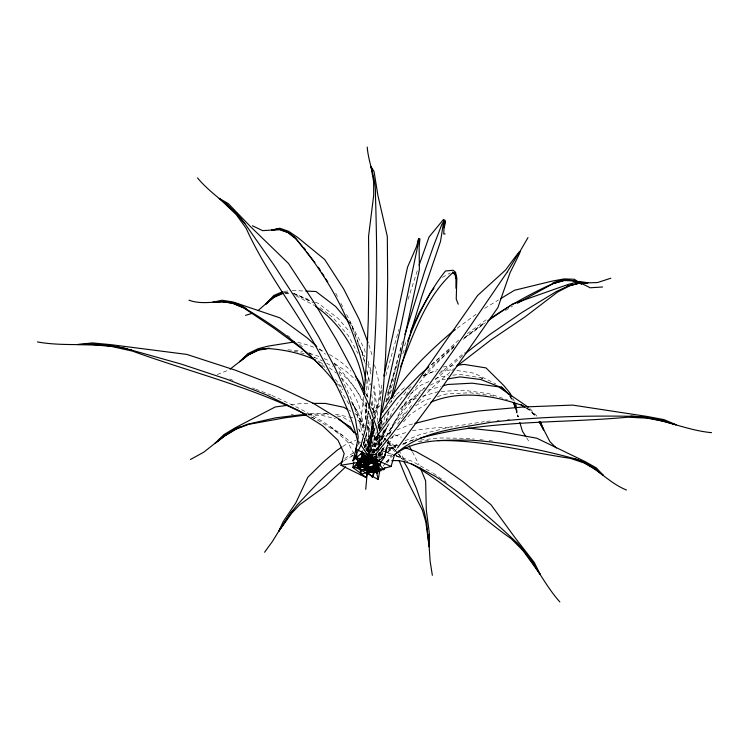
<?xml version="1.0" encoding="UTF-8"?>
<svg xmlns="http://www.w3.org/2000/svg" width="749" height="749" viewBox="0 0 749 749"><rect width="100%" height="100%" fill="white"/><g stroke="black" fill="none" stroke-linecap="round" stroke-linejoin="round"><path stroke-width="0.56" stroke-dasharray="3.75 2.81" d="M372.197 419.749L371.523 435.469L367.834 451.273M373.685 425.619L372.983 441.891L370.689 451.741M380.951 429.158L381.353 419.852M370.409 415.199L369.416 436.021L366.467 450.477M373.873 424.795L373.648 429.392L369.023 452.022M374.36 414.45L375.024 400.649L373.386 386.952M376.485 436.761L376.27 441.358L373.957 452.677M377.196 421.818L377.636 412.615L373.685 383.02M367.019 428.606L367.16 426.34M367.89 414.993L368.396 407.053M365.615 419.253L366.308 409.029L365.531 401.089M365.952 419.112L366.757 402.419M373.011 419.683L370.643 451.553M380.183 422.399L379.621 430.319M371.888 434.832L372.721 422.623M364.548 438.446L364.023 445.346M379.284 434.897L378.161 449.821M370.615 452.724L371.055 447.05M368.152 452.452L368.967 434.589L367.188 425.423M368.826 453.885L372.197 419.037M369.622 453.847L370.54 443.436M372.084 435.45L375.155 427.745M369.697 444.063L370.39 436.723M370.399 436.536L372.487 416.996M363.799 396.83L359.361 431.686M379.584 455.579L380.015 452.387M366.617 403.337L365.184 415.115L366.074 419.702M372.805 413.598L373.348 410.031L380.211 405.19M364.726 447.808L365.269 444.513L364.276 437.959M373.339 452.799C380.127 418.494 356.524 387.074 334.494 363.274M369.744 413.748L365.961 436.564L363.677 445.337M377.384 436.33L373.751 453.136M378.685 428.465L379.612 422.839M367.928 414.759L369.126 407.924M366.785 449.793L368.293 441.947A194.281 120.158 -28.5 0 0 367.965 422.605M368.995 451.694L372.084 435.731A201.078 124.362 -28.5 0 0 372.169 419.946M375.764 451.797L377.093 444.953A201.078 124.362 -28.5 0 0 377.459 435.852M358.602 444.429L359.052 442.275M381.906 385.023L374.406 418.167M388.254 411.791L385.96 421.827M364.548 447.556L366.298 439.953L365.615 434.523M373.377 422.642L366.907 450.664M378.329 427.033L379.34 422.661M378.32 427.548L379.359 423.035M384.162 429.673L380.539 445.355M387.608 443.68L388.113 441.47M372.393 453.108L376.251 436.583M377.59 449.26L380.651 436.124M378.189 455.448L378.713 453.201M372.309 452.883L376.288 435.862M373.76 453.501L377.777 436.461M379.116 430.787L381.597 420.826M366.767 450.57L374.163 420.123M373.086 453.332L377.047 436.714M376.241 451.301L380.286 434.28M378.226 455.055L378.76 452.799M380.37 446.029L384.19 430.244M364.463 447.556L366.298 439.953M371.167 453.211L376.335 431.958M373.554 452.995L377.627 436.218M379.256 429.505L381.578 420.554M374.21 452.696L378.076 436.77M379.453 431.087L382.561 419.871M381.821 455.607L383.703 447.93M386.325 402.166L401.745 345.626M374.453 418.991L381.971 389.817M378.919 428.943L381.213 419.936M385.81 401.932L387.242 396.305M386.493 421.228L389.658 408.832M391.381 402.073L391.961 399.816M368.059 452.668L373.676 430.928L375.155 427.829M377.655 449.681L379.621 442.069L388.029 424.552M378.357 455.355L378.938 453.108M380.969 445.262L383.572 435.169L389.555 422.698M363.359 445.271L366.804 432.014M387.87 443.97L388.712 440.73M367.207 451.432L370.418 439.288L375.202 428.653M378.685 447.2L382.196 433.952L384.106 429.692M378.938 447.219L380.436 441.564L387.373 426.153M380.595 455.991L382.617 448.361L379.144 455.495M385.838 375.577L398.899 329.373M387.551 395.182L402.485 341.525M369.847 452.115L372.047 444.269L376.419 436.405M377.112 450.683L380.867 437.247L386.334 427.407M378.732 455.982L379.659 452.677M382.29 426.443L385.37 415.452M377.88 426.368L378.517 424.131M387.336 400.425L395.275 375.202M388.319 399.76L392.176 387.739M365.606 448.782L368.124 440.346L374.959 428.362M378.301 455.804L378.966 453.594M379.912 456.15L380.848 452.986L385.407 445M408.046 299.31L417.661 269.593M387.645 392.963L397.916 362.741M404.488 345.926L406.538 340.673M402.756 353.706L404.394 349.502M369.781 452.293L372.646 445.028L386.531 434.261L391.699 432.117M388.797 434.991L394.264 422.108L407.259 402.943L422.885 388.787L424.983 387.757M389.854 416.931L393.197 409.488L407.316 389.836M389.901 433.708C402.971 399.432 426.977 370.549 454.446 346.712M379.116 455.579L382.617 448.361M388.787 444.532L394.48 433.512M387.345 462.994L389.808 458.229L392.57 456.178M364.941 447.228L369.744 438.315L376.073 434.57M377.983 449.634L380.043 445.805L381.625 444.335M379.696 430.497L382.973 424.599L388.525 418.841M383.479 441.976L392.373 425.966L406.932 410.873M382.505 442.631L392.935 424.355L409.609 403.177L424.992 387.364M376.71 450.402L379.556 445.655L382.43 443.717M397.588 424.103L411.697 405.172M405.949 395.388L409.806 389.78M385.454 409.216L393.525 397.981M394.199 397.045L395.547 395.172M376.597 436.676L365.849 450.308M396.811 448.838L386.072 462.47M383.142 466.037L385.332 463.359M431.667 364.688L458.828 339.934M423.316 375.923L430.984 367.356L454.081 346.581M403.439 421.884L410.33 414.253L427.679 403.205M373.096 413.008L380.267 405.424M399.732 409.347L406.866 401.951L420.713 393.749M418.391 401.97L432.126 387.851L454.371 368.405M385.885 462.423L387.458 460.991L390.669 460.822M435.216 379.752L463.313 355.063M431.377 364.735L455.074 344.933M439.148 373.994L464.352 352.676M396.436 394.414L406.183 386.138M408.205 389.077L412.643 385.314M409.853 394.573L420.985 385.117L430.207 380.988M379.771 456.122L384.115 452.752M387.87 451.404L397.71 443.773L387.589 450.055L395.856 446.629M464.296 337.893L485.783 322.164M457.208 328.202L477.89 312.942M467.273 333.708L487.908 318.494M463.154 339.344L484.781 323.399M381.091 451.553L384.443 449.119M390.107 438.549L392.982 436.601L406.997 432.229M379.387 452.714L384.181 449.484L387.411 448.473M387.448 452.265L395.79 446.638M342.686 446.563L348.107 442.987L355.953 440.431M344.812 458.491L353.397 452.845M343.941 460.598L353.313 455.401M484.64 308.363L498.562 299.918M505.5 310.461L512.456 306.238M401.998 406.632L416.837 397.85M415.526 405.78L425.086 400.125L432.913 397.869M442.434 277.373L450.252 272.889M430.226 385.183L440.702 380.024L445.29 379.294M515.78 409.188L518.149 416.884L516.782 409.291M424.168 375.521L437.959 369.351M422.998 376.11L431.48 372.309L436.105 371.738M435.338 378.685L439.438 376.85L448.37 375.755M396.867 429.973L409.272 424.823L413.701 423.709M405.04 440.74L419.683 434.663L449.597 427.099L484.35 421.659M403.093 443.633L416.987 438.689M217.238 374.509L229.203 369.866M366.907 451.31L373.77 449.072L376.541 450.346M388.497 448.136L397.12 445.44M402.41 444.578L405.715 443.539M367.31 451.076L373.77 449.072L363.302 450.14M427.857 390.192L441.049 386.4M422.333 396.268L438.811 391.53M437.379 396.586L446.32 394.011L470.044 392.729L488.919 395.36M351.159 456.066L353.172 455.523M410.33 440.627L416.959 438.951M406.876 442.631L403.589 443.427L405.855 443.155M291.052 404.834L302.343 403.308L308.111 403.337M291.118 414.787L293.393 414.478M307.895 414.703L312.417 414.094L328.568 414.178M443.258 366.973L455.972 365.4M440.73 371.167L452.293 369.744M452.836 375.202L459.54 374.378L480.736 377.758L483.929 379.106L480.736 377.758M412.39 430.544L437.247 427.642L452.05 427.81M420.264 440.122L438.558 437.978L467.161 438.305L474.098 439.045M418.279 441.704L428.447 440.524M284.105 291.408L289.638 290.781M486.588 421.303L490.08 420.994M497.064 420.367L499.396 420.152M507.541 419.421L509.863 419.215M308.12 414.366L312.417 414.094M441.049 391.409L463.369 390.192L489.799 393.88L507.485 399.882M284.208 292.775L289.732 292.737M303.626 413.251L326.929 413.523M388.488 445.224L398.281 445.299M367.946 450.327L376.653 450.392M387.139 455.214L394.021 455.261M285.182 293.439L290.462 293.571M308.448 415.03L321.892 415.367L335.318 418.644M284.433 292.887L290.144 293.084M292.288 290.528L304.684 291.033M287.906 349.811L300.386 351.009A201.078 124.362 -28.5 0 1 302.662 351.534M479.884 439.654L483.348 440.028M489.134 440.646L492.599 441.011M376.859 454.877L382.533 455.589M490.033 395.519L495.585 396.287M456.909 370.483L474.229 373.245L495.688 383.788M335.486 414.206L348.454 416.94M349.53 417.174L352.77 417.858M324.794 413.354L328.128 414.057M336.994 415.929L342.546 417.099L350.363 421.584M388.076 447.574L393.628 448.969L397.663 453.164M384.284 451.544L381.007 450.43L386.203 452.265M385.37 451.919L391.905 454.156M396.24 455.654L412.231 461.318L432.248 472.572M387.242 452.63L394.517 455.205M395.556 455.579L407.54 461.384M394.292 434.71L401.436 437.247M379.134 435.656L383.216 437.107L385.894 439.157M387.149 442.537L393.056 444.644L397.55 449.7M229.728 379.069L232.976 380.323M252.469 387.87L254.641 388.712M255.727 389.134L270.895 394.995M292.859 293.159L311.069 300.461M315.357 302.175L318.568 303.467L338.248 318.475L349.989 332.303M358.724 441.695L360.569 442.547M293.898 293.645L313.672 302.783M294.207 293.683L311.621 301.828M271.915 395.481C301.323 408.748 330.908 423.503 354.605 445.833M311.425 417.062L316.593 419.506L343.257 435.778M311.547 416.996L316.593 419.506M295.761 295.602L314.664 305.611M398.665 456.684L407.568 461.684M348.847 410.199L350.869 411.36M354.914 413.682L356.936 414.843L364.52 425.825M357.9 420.404L363.977 423.887M526.875 408.271L530.657 410.667L535.572 416.388M525.892 407.98L530.713 411.126L535.151 416.285M527.352 408.261L530.929 410.705L536.218 416.856M433.25 473.134L446.376 482.431M287.316 335.28L290.144 337.35M320.01 307.624L328.156 313.84M329.064 314.533L332.687 317.295L348.285 335.655L357.891 353.406M386.793 439.841L393.056 444.644M529.927 408.542L538.643 418.064M330.599 426.771L347.461 441.723L353.874 453.51M319.374 348.819L325.469 354.286M299.581 344.278L303.794 348.051M308.841 352.573L314.73 357.853M318.091 360.868L319.776 362.385M398.468 453.997L402.531 459.352M387.055 441.32L383.216 437.107L387.093 441.47M387.823 442.172L397.813 453.136M398.58 453.988L400.893 456.516M398.299 450.542L400.546 453.079L404.479 460.176M387.86 442.341L390.959 445.842L398.019 458.566M322.295 364.641L326.892 369.837M335.309 379.368L342.518 388.244M337.659 383.909L342.976 389.929M370.418 406.651L373.348 410.031L373.442 411.716M367.01 425.629L374.584 436.611L376.363 450.739M358.303 428.803L362.572 435M351.112 401.37L357.722 412.137L364.154 427.567M352.002 403.402L357.722 412.137M526.556 437.706L529.515 442.359M339.915 389.658L349.521 404.984M412.437 451.853L419.075 464.932M351.777 325.515L363.93 347.967L365.297 352.367M357.713 343.604L364.894 356.88M334.007 363.031L335.664 366.111M512.653 398.075L514.722 401.951M510.724 396.886L512.747 400.687M509.807 395.744L512.391 400.603M509.526 395.575L512.25 400.696M335.739 293.149L338.333 298.233M340.917 303.317L344.025 309.412M346.618 314.486L350.757 322.622L362.104 352.414L365.212 363.789M349.942 322.042L363.237 355.925M338.96 372.272L352.17 401.202L360.587 425.376L362.394 435.3M354.183 406.052L362.46 425.938L363.284 431.396M368.873 344.849L372.599 356.899M368.012 361.158L371.757 373.255M367.909 364.332L370.97 374.228M366.898 379.565L368.817 392.139M515.995 409.647L518.149 416.875M516.005 408.991L518.168 416.875M374.575 364.754L378.526 380.473L380.885 401.295M366.907 370.521L370.577 385.108M362.104 352.414L365.222 364.8M366.916 371.56L369.847 385.042M378.797 453.426L379.219 455.664M378.507 436.704L380.164 445.833M363.593 441.919L363.995 444.12M366.289 432.707L369.191 451.937M363.434 441.826L363.864 445.234M371.776 394.33L374.135 415.161M371.747 401.81L372.637 409.637M358.612 440.59L359.202 446.114M365.812 379.93L367.534 398.009M365.549 393.141A201.078 124.362 -28.5 0 1 367.59 398.253M297.662 342.302A201.078 124.362 -28.5 0 1 315.02 347.667M319.055 349.315A201.078 124.362 -28.5 0 1 324.401 351.796M329.532 354.511A201.078 124.362 -28.5 0 1 350.972 371.176M370.558 402.372A201.078 124.362 -28.5 0 1 376.054 420.451M309.374 353.303A201.078 124.362 -28.5 0 1 318.999 356.496M324.064 358.546A201.078 124.362 -28.5 0 1 329.41 361.027M334.541 363.742A201.078 124.362 -28.5 0 1 355.981 380.408M366.317 394.124A201.078 124.362 -28.5 0 1 369.088 399.226M341.366 377.814A189.984 117.499 -28.5 0 1 363.256 430.666M319.495 361.992A189.984 117.499 -28.5 0 1 322.529 363.639M329.251 367.806A189.984 117.499 -28.5 0 1 336.367 373.208M339.147 371.532A194.281 120.158 -28.5 0 1 366.589 414.768M294.188 351.178A194.281 120.158 -28.5 0 1 304.384 353.837M314.009 357.198A194.281 120.158 -28.5 0 1 322.501 360.99M326.676 363.199A194.281 120.158 -28.5 0 1 332.612 366.804M464.698 337.621A271.522 172.663 -23.3 0 1 485.539 321.883"/><path stroke-width="1.12" d="M445.103 233.95L443.754 233.997L444.279 220.852L443.492 219.438L429.046 236.984L419.103 265.202M418.672 238.585L418.036 242.451L418.588 240.944L418.635 238.519L416.556 246.458L407.559 267.14L383.919 375.989M458.238 304.188L456.244 299.066L456.834 278.019L455.514 272.196L453.098 270.239L445.477 270.998C428.812 291.895 417.408 316.368 407.681 341.095M377.084 463.659L369.023 472.338L369.294 468.874M367.216 472.656L365.746 489.294M364.042 394.583L366.795 357.179L368.302 319.299L368.892 278.647L368.555 236.356L373.723 195.124L373.611 181.595L371.036 166.737L374.06 171.549L377.852 195.161L387.317 236.506L387.664 278.797L387.064 319.449L385.557 357.329L383.179 391.362L379.986 420.592M369.126 407.924C377.945 337.509 377.599 266.307 375.464 195.48L375.436 195.161C376.213 178.477 368.442 163.404 367.225 147.057M384.518 456.909L375.82 469.857L376.99 460.223L363.087 457.218L384.518 456.909L387.589 445.046M197.521 177.916C212.491 196.126 234.456 207.099 247.423 227.256L274.256 265.483L298.196 302.353L318.812 337.125L335.533 368.845L347.892 396.605L355.541 419.627L358.256 437.276L355.972 449.044L358.434 467.751L358.865 464.549M358.434 467.751L362.31 456.693L362.769 453.257M362.31 456.693L378.872 460.916L379.153 458.781M377.309 435.759L416.36 383.095L477.656 295.434L505.612 269.968C524.122 244.792 523.982 245.054 510.06 272.645L497.87 307.596L436.573 395.257L397.522 447.921M356.599 454.1L355.709 458.407L366.448 468.687L362.572 460.972L362.928 458.781M367.132 473.237L366.364 477.665L352.891 467.442L353.828 462.002M352.891 467.442L363.218 461.581L363.789 458.257M367.731 415.892L365.353 429.542L361.027 445.159L352.948 460.794L361.683 453.014L362.254 450.823M358.031 463.809L357.011 468.041L378.226 479.491L379.986 469.614M363.967 464.361L367.675 458.538L357.75 465.578L372.684 467.769L363.967 464.361L364.398 462.124M364.604 469.483L359.745 460.026L360.55 474.613L377.562 468.668L364.604 469.483L365.006 467.367M252.432 225.767L262.627 230.645L271.812 230.055L279.808 228.22L288.665 231.329L297.681 237.442L324.72 259.529L343.622 288.833L359.155 319.327L368.068 342.724M360.55 474.613L361.524 470.203M358.294 463.968L367.871 457.686L363.742 463.818L370.493 469.651L358.294 463.968L358.79 461.759M391.231 398.58L419.365 269.677L419.159 247.02L419.936 238.8L418.56 240.906M465.138 353.65L489.79 334.531L522.025 312.436L556.395 291.501L568.613 285.893L579.267 283.075L597.44 282.57L610.847 278.216M362.366 456.253L360.438 464.661L372.44 467.039L353.472 467.676L362.366 456.253L363.153 452.986M380.089 419.384L401.052 325.59L419.15 239.259L418.588 240.944L419.019 239.858M384.808 455.869L386.587 448.117M364.042 459.006L367.628 464.876L368.386 461.59M374.594 463.079L370.849 459.717L364.286 461.871L371.513 456.291L372.038 454.025M370.98 462.199L364.08 461.843L372.15 460.317L375.539 466.337L370.98 462.199L371.504 459.989M244.811 223.623L237.433 214.663L227.49 204.617L219.317 198.382L228.342 203.644L250.597 226.704L288.459 263.414L314.168 302.624L336.451 339.746L354.68 373.76L368.339 403.702L377.056 428.718L378.301 435.562M361.982 458.257L362.497 456.122M357.011 468.041L371.935 472.479L372.44 470.4M372.899 459.54L373.545 462.648L368.452 464.399L368.995 462.161M371.935 472.479L374.285 462.91L378.226 479.491M372.328 477.197L378.563 463.622L370.886 470.372L360.344 463.481L372.328 477.197L373.695 471.627M377.505 473.153L374.884 461.553L373.245 468.687L363.106 466.889L377.505 473.153L378.582 468.771M383.956 456.562L373.723 464.895L374.285 462.723M352.948 460.794L357.02 445.168M392.542 397.588L411.641 329.457L421.565 297.11L440.515 241.468L443.38 223.352L444.747 219.934L445.543 221.339L444.241 227.63L444.709 221.788L443.932 220.412M366.364 477.665L340.982 465.26L344.184 453.566L337.996 440.281L322.604 425.778L298.439 410.471L266.176 394.789L226.713 379.172L181.174 364.061L130.354 349.783C99.954 340.907 68.206 347.573 37.45 341.928M404.947 334.438L424.842 270.81L433.634 245.756L441.741 224.7L443.754 221.133L444.513 222.49L444.176 227.612M381.484 461.318L379.874 465.391L369.201 472.245L391.072 466.44L394.386 455.186C419.786 430.694 457.77 428.587 490.689 422.305C536.378 416.847 582.422 415.611 628.402 416.247L628.851 416.285C657.585 415.714 683.369 430.076 711.55 432.66M375.82 469.857L376.447 467.751M190.415 459.512L203.719 452.218L215.132 443.211L223.839 434.673L235.27 427.773L275.229 406.969L287.663 405.293M400.546 366.804C413.645 333.848 425.507 297.812 452.284 273.142L454.896 273.984L456.169 279.564L456.272 288.384M456.244 288.421L456.394 278.787L455.074 272.964M511.904 304.862A271.522 172.663 -23.3 0 1 552.593 283.702L564.016 280.557L573.809 280.884L581.411 283.908L574.371 279.265L564.147 278.918L552.256 281.081L514.469 290.275L500.547 298.711M410.611 331.376L419.14 312.96L430.469 292.906L433.905 288.234M264.575 552.256L272.29 541.63L278.862 531.032L283.216 521.613L295.874 502.766L307.811 477.3L323.699 461.684L337.256 450.14L341.778 447.162M382.57 412.371C398.945 380.792 424.767 355.279 451.563 332.359L455.326 329.588M518.785 253.471L527.989 237.583M383.891 469.66L372.73 457.04L376.11 466.571L363.93 469.923L383.891 469.66L384.874 467.76M519.712 251.505L507.382 271.803M373.723 464.895L376.26 460.335M377.805 423.372L396.764 398.449L419.403 375.202L428.812 366.973M278.806 531.022L292.157 511.108M278.871 531.032L290.855 512.925L297.344 504.826C311.687 489.415 325.927 473.565 343.033 461.169M507.532 271.672L507.232 272.037C464.979 333.736 423.363 396.099 375.951 454.006L358.528 459.212L372.3 459.652L373.732 457.901M630.789 416.088L646.78 417.53L663.371 420.629L676.029 424.72L663.923 419.599L646.996 416.435L572.657 405.097L523.083 406.997L478.517 411.004L440.225 417.006L414.806 423.428M357.657 441.264C349.792 407.503 332.21 376.934 316.012 346.59C293.524 306.575 265.062 270.202 246.093 228.211L236.253 214.654L219.317 198.382M278.9 531.069L291.801 513.093L299.787 504.667L325.628 485.951L345.748 466.721M372.3 459.652L378.751 471.374L380.211 469.595M305.227 414.131C250.175 386.606 190.021 371.907 132.358 351.084L111.582 346.469L92.67 344.68L77.859 344.521L93.026 344.128L111.545 345.869L127.517 348.856M230.065 369.182L239.614 361.701L247.853 353.64L258.171 348.697L268.151 346.122L294.263 341.956M283.066 293.393L274.162 297.241L265.876 303.991L274.003 296.857L279.162 294.629M456.937 366.158L490.857 339.98L525.302 316.705L557.443 292.147L569.755 285.772L580.868 282.832L587.768 282.766L582.001 282.654M257.984 310.629L274.003 296.716L283.103 292.784M306.772 414.862L285.303 417.755L248.986 424.29L236.375 428.962L224.943 435.862L215.122 443.23L224.644 435.431L235.841 428.671L239.961 426.921M215.132 443.211L224.906 435.59L235.86 428.971L247.02 424.374L275.417 417.858L300.611 414.834L306.21 414.974M393.497 455.495C414.646 438.493 444.176 440.253 469.81 440.094C504.236 442.275 538.128 449.026 571.412 457.854L571.721 457.976C593.33 462.788 606.521 482.094 626.473 489.996M368.452 464.399L372 461.796M487.693 320.872L512.569 304.066L568.351 284.377L579.473 281.446L587.703 282.757M468.003 428.1L500.369 431.546L536.855 438.24L585.063 461.553L596.335 467.919L603.254 475.297L595.371 469.333L584.098 462.976L570.176 458.304C526.07 451.89 482.44 439.616 437.556 440.627M517.428 303.223L552.996 283.684L563.782 280.454M540.525 421.846L543.624 429.804L539.43 421.678M375.183 464.614L369.482 467.46L362.778 461.496L369.023 472.338M399.105 460.532L407.409 480.764L422.305 509.966L425.788 521.819L429.168 546.695L430.104 561.038L432.342 575.269M543.671 429.767L539.205 421.743M566.778 286.399L568.828 285.481M283 291.53L273.713 295.546L265.895 304M603.254 475.297L595.352 468.687L584.314 462.461L574.773 458.734M430.9 402.176C460.064 390.042 492.87 395.163 521.81 405.312L524.927 407.353M245.541 315.366L251.954 313.41M443.239 385.763L447.64 384.499L472.188 383.17L498.628 386.858L528.232 407.194M569.923 285.2L573.182 284.33M575.363 283.759L579.717 282.607M362.572 460.972L372.422 458.388L355.709 458.407M552.753 283.01C566.647 276.821 577.751 281.184 590.146 287.785L602.533 286.989M420.283 438.109C487.852 419.562 558.642 423.653 627.812 417.193L647.108 418.167L664.045 421.341L676.029 424.814M581.374 283.993L579.604 282.972M336.91 384.864C312.005 352.667 278.862 328.09 243.912 307.764L232.892 303.364L222.238 301.66L212.819 302.268L222.013 300.227L233.126 302.006L279.836 317.829L307.184 337.883L316.761 346.478M77.859 344.521L92.324 342.911L111.245 344.699L186.819 354.417L235.71 370.315L278.319 386.802L313.447 403.421L340.112 419.693L356.693 434.383M429.065 546.695L429.505 534.552L426.312 510.003L425.629 480.905L420.386 468.125M264.051 348.659L258.442 349.671L248.34 354.511L239.614 361.701L248.406 354.651L258.723 349.717L260.83 349.399M365.812 379.93C356.224 327.781 330.375 279.817 296.464 239.465L288.178 232.742L279.686 229.765L271.775 230.046L277.935 229.025M340.982 465.26L363.218 461.581M447.574 378.928L460.195 376.906L480.821 379.518L502.008 387.795L508.983 394.554M262.936 349.09L269.256 348.154M457.133 365.259L464.071 364.407L486.007 367.909L503.731 385.473L510.069 393.216L511.623 396.127M271.775 230.046L279.536 229.157L288.206 232.199L295.808 238.116M188.945 300.171C207.08 307.024 226.629 295.986 244.024 307.259M212.819 302.268L220.29 301.473M391.746 460.766C407.793 458.912 421.902 469.614 435.534 476.458C463.64 494.63 488.938 516.632 513.365 539.402L513.617 539.683C532.792 557.584 542.548 582.563 559.849 601.943M404.516 447.509L415.938 451.553L437.697 463.79L462.929 481.654L490.941 504.667L514.891 537.51L534.28 562.462L540.066 574.137L532.979 562.63L523.701 550.365L516.37 542.257M312.726 403.365L325.412 403.421L343.782 407.297L347.826 409.619M305.807 291.08L315.956 291.492L335.636 306.51L349.577 322.922M540.066 574.137L522.905 550.506L511.09 538.634C477.122 514.778 447.687 484.566 411.519 463.912M366.261 458.051L370.774 458.585M373.03 458.847L375.286 459.118L361.055 454.109L362.844 457.04M367.778 453.754L376.859 454.877M222.472 301.538L232.471 303.139L244.024 308.092L273.872 328.137L301.21 348.191L322.107 366.935M130.944 349.502L131.421 349.596M280.931 229.55L287.822 231.965M368.78 454.137L372.777 455.673M374.781 456.441L376.775 457.208M391.072 466.44L368.152 456.441L379.874 465.391M452.536 272.102L455.092 273.282L456.394 278.984M355.972 449.044L378.872 460.916M575.934 280.987L577.769 281.98M244.296 307.362L246.29 308.569M521.182 404.675L524.028 406.473M338.679 419.468L350.476 426.996L354.024 432.866M295.995 238.706L304.955 249.904M361.683 453.014L371.719 460.944L361.027 445.159M315.572 306.341C343.445 325.403 360.999 357.582 364.529 390.884M288.637 232.639L294.357 237.358M501.137 386.643L505.378 390.622M556.254 447.996L549.953 441.704L539.514 421.556M239.586 361.664L248.556 354.876L258.442 350.139L268.385 348.557A189.984 117.499 -28.5 0 1 315.32 359.951M303.972 247.872L305.395 249.651M306.378 251.711L314.917 262.581M371.036 166.737L372.599 171.137M318.316 267.243L320.207 270.174M322.098 273.104L323.98 276.035M325.871 278.965L327.762 281.896M525.377 435.843L522.409 431.181L519.797 422.38M403.627 461.234L408.551 469.726L416.388 488.236L424.187 511.52L426.574 522.268L429.102 546.676L428.362 534.496M371.513 456.291L375.521 463.406M409.179 445.983L411.894 450.879M513.758 402.588L515.696 407.868M513.346 402.737L515.443 408.083M514.46 404.479L515.387 407.578M366.486 459.193L367.628 464.876M515.761 403.898L516.576 408.214M375.951 454.006L378.751 471.374M355.372 376.27A201.078 124.362 -28.5 0 1 365.081 392.083M362.488 388.291A201.078 124.362 -28.5 0 1 363.827 390.201M490.258 318.615A271.522 172.663 -23.3 0 1 509.891 306.069M375.652 466.983L365.784 466.674L381.119 470.803L374.603 459.643L375.652 466.983"/></g></svg>
